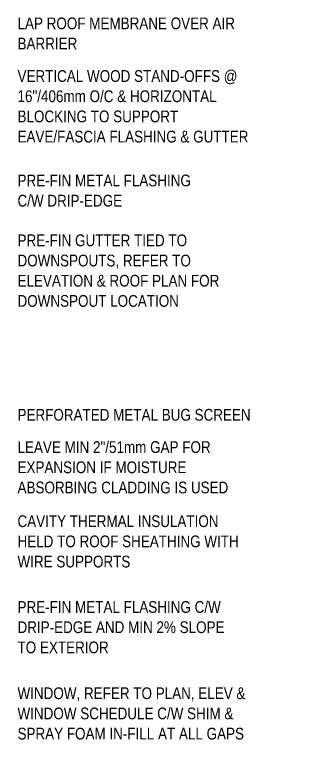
# Model space of a CAD drawing. Header units: millimetres. Extents: x 1380 to 25258, y -161 to 9352.
# Drawn here: x 7593 to 8095, y 3398 to 4638 of the extents above; entities that cross this region are included whole.
import ezdxf

# ---------------------------------------------------------------- set-up
doc = ezdxf.new("R2010")
doc.units = ezdxf.units.MM
doc.layers.add('G-ANNO-TEXT', color=7, linetype='Continuous', lineweight=9)
doc.styles.add('Arial Narrow_2', font='ARIALN.TTF', dxfattribs={"height": 20})

msp = doc.modelspace()

# ---------------------------------------------------------------- texts
at = {"layer": 'G-ANNO-TEXT', "char_height": 20, "attachment_point": 1, "style": 'Arial Narrow_2', "bg_fill": 3, "box_fill_scale": 1.25, "bg_fill_color": 256, "bg_fill_true_color": 13158600, "bg_fill_transparency": 0}
for s, insert, width in [('LAP ROOF MEMBRANE OVER AIR ', (7598.1, 4633.2), 464.177), ('VERTICAL WOOD STAND-OFFS @ ', (7598.1, 4543.5), 472.194), ('PRE-FIN METAL FLASHING ', (7598.1, 4365.6), 367.975), ('PRE-FIN GUTTER TIED TO ', (7598.1, 4263.6), 366.371), ('PERFORATED METAL BUG SCREEN', (7598.1, 3966.4), 492.236), ('CAVITY THERMAL INSULATION ', (7598.1, 3785.2), 432.911), ('PRE-FIN METAL FLASHING C/W ', (7598.1, 3639), 437.721), ('WINDOW, REFER TO PLAN, ELEV & ', (7598.1, 3492.1), 489.831)]:
    msp.add_mtext(s, dxfattribs=dict(at, insert=insert, width=width))
at = {"layer": 'G-ANNO-TEXT', "color": 1, "true_color": 0xff0000, "insert": (7598.1, 3911.4), "char_height": 20, "width": 416.877, "attachment_point": 1, "style": 'Arial Narrow_2', "bg_fill": 3, "box_fill_scale": 1.25, "bg_fill_color": 256, "bg_fill_true_color": 13158600, "bg_fill_transparency": 0}
msp.add_mtext('LEAVE MIN 2"/51mm GAP FOR ', dxfattribs=at)

# ---------------------------------------------------------------- next in the draw order: texts
at = {"layer": 'G-ANNO-TEXT', "char_height": 20, "attachment_point": 1, "style": 'Arial Narrow_2', "bg_fill": 3, "box_fill_scale": 1.25, "bg_fill_color": 256, "bg_fill_true_color": 13158600, "bg_fill_transparency": 0}
for s, insert, width in [('BARRIER', (7598.1, 4598.8), 125.865), ('16"/406mm O/C & HORIZONTAL ', (7598.1, 4509.1), 428.101), ('C/W DRIP-EDGE', (7598.1, 4331.2), 219.662), ('DOWNSPOUTS, REFER TO ', (7598.1, 4229.2), 372.785), ('HELD TO ROOF SHEATHING WITH ', (7598.1, 3750.8), 472.996), ('DRIP-EDGE AND MIN 2% SLOPE ', (7598.1, 3604.6), 444.135), ('WINDOW SCHEDULE C/W SHIM & ', (7598.1, 3457.7), 460.97)]:
    msp.add_mtext(s, dxfattribs=dict(at, insert=insert, width=width))
at = {"layer": 'G-ANNO-TEXT', "color": 1, "true_color": 0xff0000, "insert": (7598.1, 3877), "char_height": 20, "width": 364.768, "attachment_point": 1, "style": 'Arial Narrow_2', "bg_fill": 3, "box_fill_scale": 1.25, "bg_fill_color": 256, "bg_fill_true_color": 13158600, "bg_fill_transparency": 0}
msp.add_mtext('EXPANSION IF MOISTURE ', dxfattribs=at)

# ---------------------------------------------------------------- next in the draw order: texts
at = {"layer": 'G-ANNO-TEXT', "char_height": 20, "attachment_point": 1, "style": 'Arial Narrow_2', "bg_fill": 3, "box_fill_scale": 1.25, "bg_fill_color": 256, "bg_fill_true_color": 13158600, "bg_fill_transparency": 0}
for s, insert, width in [('BLOCKING TO SUPPORT ', (7598.1, 4474.7), 346.329), ('ELEVATION & ROOF PLAN FOR ', (7598.1, 4194.8), 434.515), ('WIRE SUPPORTS', (7598.1, 3716.4), 238.101), ('TO EXTERIOR', (7598.1, 3570.2), 192.405), ('SPRAY FOAM IN-FILL AT ALL GAPS', (7598.1, 3423.3), 481.814)]:
    msp.add_mtext(s, dxfattribs=dict(at, insert=insert, width=width))
at = {"layer": 'G-ANNO-TEXT', "color": 1, "true_color": 0xff0000, "insert": (7598.1, 3842.6), "char_height": 20, "width": 451.35, "attachment_point": 1, "style": 'Arial Narrow_2', "bg_fill": 3, "box_fill_scale": 1.25, "bg_fill_color": 256, "bg_fill_true_color": 13158600, "bg_fill_transparency": 0}
msp.add_mtext('ABSORBING CLADDING IS USED ', dxfattribs=at)

# ---------------------------------------------------------------- next in the draw order: texts
at = {"layer": 'G-ANNO-TEXT', "char_height": 20, "attachment_point": 1, "style": 'Arial Narrow_2', "bg_fill": 3, "box_fill_scale": 1.25, "bg_fill_color": 256, "bg_fill_true_color": 13158600, "bg_fill_transparency": 0}
for s, insert, width in [('EAVE/FASCIA FLASHING & GUTTER', (7598.1, 4440.3), 489.831), ('DOWNSPOUT LOCATION', (7598.1, 4160.4), 338.312)]:
    msp.add_mtext(s, dxfattribs=dict(at, insert=insert, width=width))

doc.saveas('drawing.dxf')
